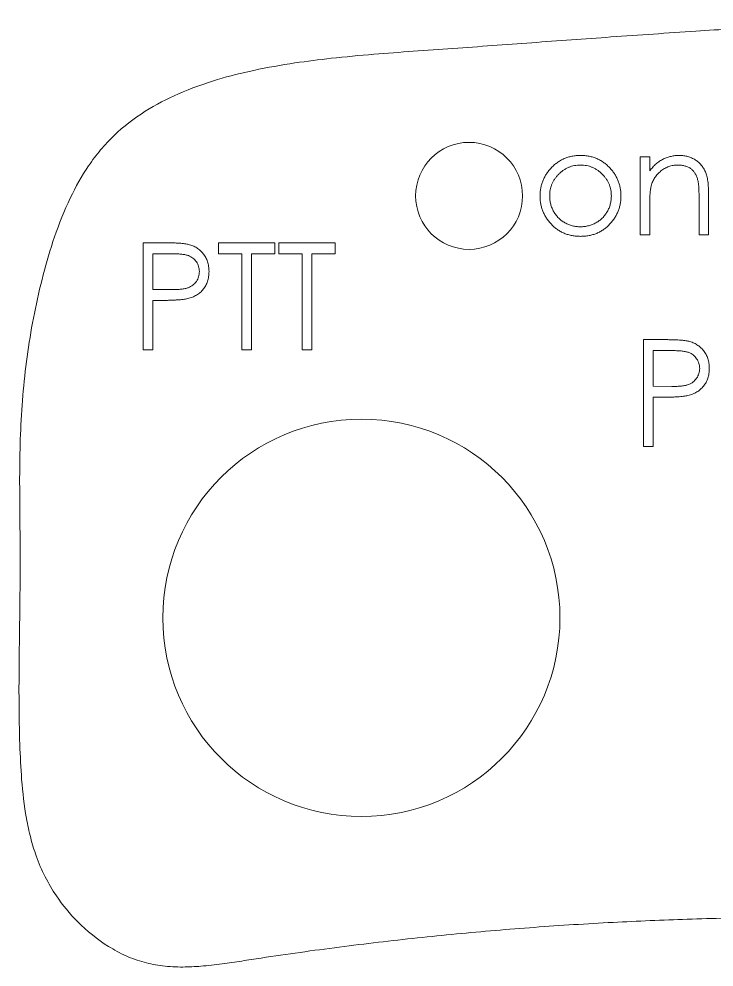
# Model space of a CAD drawing. Header units: millimetres. Extents: x -29.7 to 29.7, y -13.4 to 17.6.
# Drawn here: x -29.74 to -6.98, y -13.39 to 17.63 of the extents above; entities that cross this region are included whole.
import ezdxf

# ---------------------------------------------------------------- set-up
doc = ezdxf.new("R2010")
doc.units = ezdxf.units.MM

msp = doc.modelspace()

# ---------------------------------------------------------------- linework, layer by layer
at = {"color": 7, "linetype": 'Continuous', "lineweight": 15}
for p, q in [((-9.403, 13.119), (-9.089, 13.119)), ((-9.403, 10.562), (-9.403, 13.119)), ((-9.089, 13.119), (-9.089, 12.658)), ((-7.159, 11.868), (-7.159, 10.562)), ((-9.089, 11.487), (-9.089, 10.562)), ((-7.473, 10.562), (-7.473, 11.765)), ((-9.089, 10.562), (-9.403, 10.562)), ((-7.159, 10.562), (-7.473, 10.562)), ((-25.672, 10.306), (-24.986, 10.306)), ((-25.672, 6.806), (-25.672, 10.306)), ((-23.204, 10.306), (-21.364, 10.306)), ((-23.204, 9.947), (-23.204, 10.306)), ((-21.364, 10.306), (-21.364, 9.947)), ((-21.23, 10.306), (-19.39, 10.306)), ((-21.23, 9.947), (-21.23, 10.306)), ((-19.39, 10.306), (-19.39, 9.947)), ((-25.358, 9.947), (-25.358, 8.781)), ((-24.718, 9.947), (-25.358, 9.947)), ((-22.441, 9.947), (-23.204, 9.947)), ((-22.441, 6.806), (-22.441, 9.947)), ((-22.127, 9.947), (-22.127, 6.806)), ((-21.364, 9.947), (-22.127, 9.947)), ((-20.467, 9.947), (-21.23, 9.947)), ((-20.467, 6.806), (-20.467, 9.947)), ((-20.153, 9.947), (-20.153, 6.806)), ((-19.39, 9.947), (-20.153, 9.947)), ((-25.358, 8.781), (-24.745, 8.773)), ((-25.358, 8.422), (-25.358, 6.806)), ((-25.108, 8.422), (-25.358, 8.422)), ((-9.293, 7.138), (-8.607, 7.138)), ((-9.293, 3.638), (-9.293, 7.138)), ((-25.358, 6.806), (-25.672, 6.806)), ((-22.127, 6.806), (-22.441, 6.806)), ((-20.153, 6.806), (-20.467, 6.806)), ((-8.979, 6.779), (-8.979, 5.612)), ((-8.339, 6.779), (-8.979, 6.779)), ((-8.979, 5.612), (-8.366, 5.604)), ((-8.979, 5.253), (-8.979, 3.638)), ((-8.729, 5.253), (-8.979, 5.253)), ((-8.979, 3.638), (-9.293, 3.638))]:
    msp.add_line(p, q, dxfattribs=at)
for centre, radius in [((-15.002, 11.842), 1.75), ((-18.528, -1.962), 6.5)]:
    msp.add_circle(centre, radius, dxfattribs=at)
for points, knots in [([(0, 17.629), (-0.422, 17.612), (-1.272, 17.579), (-2.557, 17.519), (-3.863, 17.453), (-5.54, 17.359), (-7.708, 17.223), (-10.296, 17.045), (-12.948, 16.852), (-15.104, 16.694), (-16.829, 16.573), (-18.157, 16.475), (-19.449, 16.355), (-20.762, 16.191), (-22.006, 15.972), (-23.287, 15.653), (-24.489, 15.225), (-25.645, 14.627), (-26.49, 13.981), (-27.08, 13.35), (-27.581, 12.682), (-28.107, 11.733), (-28.585, 10.529), (-28.958, 9.261), (-29.342, 7.589), (-29.641, 5.474), (-29.725, 3.349), (-29.715, 1.866), (-29.708, 1.018), (-29.699, 0.259), (-29.702, -0.8), (-29.718, -2.072), (-29.737, -3.433), (-29.742, -4.748), (-29.721, -6.022), (-29.661, -7.297), (-29.547, -8.32), (-29.368, -9.153), (-29.173, -9.795), (-28.901, -10.435), (-28.465, -11.174), (-27.8, -11.977), (-27.005, -12.622), (-26.248, -13.029), (-25.651, -13.247), (-25.023, -13.366), (-24.398, -13.396), (-23.745, -13.362), (-23.104, -13.288), (-22.448, -13.19), (-21.599, -13.057), (-20.108, -12.842), (-17.978, -12.567), (-15.422, -12.294), (-12.86, -12.078), (-10.34, -11.92), (-7.828, -11.814), (-5.303, -11.756), (-2.683, -11.737), (-0.905, -11.76), (0, -11.771)], [0, 0, 0, 0, 0.01536, 0.030974, 0.046844, 0.062969, 0.092111, 0.125923, 0.1574, 0.188877, 0.204616, 0.220355, 0.237352, 0.251861, 0.268484, 0.283327, 0.299857, 0.314807, 0.330573, 0.338282, 0.34619, 0.360916, 0.377595, 0.393272, 0.408977, 0.440015, 0.470867, 0.4863, 0.494019, 0.501738, 0.513903, 0.532596, 0.548024, 0.563455, 0.580478, 0.594375, 0.609925, 0.617893, 0.625348, 0.634318, 0.643156, 0.656487, 0.672071, 0.680056, 0.687686, 0.695103, 0.703235, 0.710388, 0.718897, 0.726718, 0.73454, 0.750181, 0.78155, 0.812714, 0.843753, 0.875134, 0.904631, 0.935268, 0.967054, 1, 1, 1, 1]), ([(-12.328, 12.741), (-12.296, 12.775), (-12.232, 12.842), (-12.124, 12.927), (-12.012, 13.001), (-11.892, 13.061), (-11.766, 13.107), (-11.634, 13.14), (-11.496, 13.161), (-11.401, 13.163), (-11.353, 13.164)], [0, 0, 0, 0, 0.128498, 0.252713, 0.374819, 0.496436, 0.617911, 0.741288, 0.8687, 1, 1, 1, 1]), ([(-11.353, 13.164), (-11.305, 13.163), (-11.211, 13.161), (-11.074, 13.14), (-10.942, 13.107), (-10.816, 13.062), (-10.698, 13.001), (-10.585, 12.929), (-10.478, 12.843), (-10.414, 12.777), (-10.382, 12.743)], [0, 0, 0, 0, 0.131751, 0.258332, 0.382134, 0.503804, 0.624693, 0.746871, 0.871514, 1, 1, 1, 1]), ([(-9.089, 12.658), (-9.055, 12.7), (-8.99, 12.781), (-8.882, 12.888), (-8.767, 12.976), (-8.647, 13.046), (-8.522, 13.099), (-8.391, 13.137), (-8.255, 13.16), (-8.162, 13.163), (-8.116, 13.164)], [0, 0, 0, 0, 0.140976, 0.273569, 0.398988, 0.51993, 0.63811, 0.756589, 0.87686, 1, 1, 1, 1]), ([(-8.116, 13.164), (-8.068, 13.163), (-7.976, 13.159), (-7.841, 13.132), (-7.715, 13.086), (-7.598, 13.023), (-7.493, 12.944), (-7.401, 12.853), (-7.324, 12.747), (-7.273, 12.65), (-7.239, 12.563), (-7.218, 12.489), (-7.2, 12.406), (-7.185, 12.315), (-7.174, 12.215), (-7.166, 12.107), (-7.16, 11.99), (-7.159, 11.91), (-7.159, 11.868)], [0, 0, 0, 0, 0.0772404, 0.1511781, 0.223488, 0.2955426, 0.3669763, 0.4371305, 0.5070436, 0.5785597, 0.6166135, 0.6587562, 0.7044912, 0.7548031, 0.8093316, 0.8682745, 0.9320729, 1, 1, 1, 1]), ([(-12.679, 11.834), (-12.677, 11.876), (-12.675, 11.961), (-12.659, 12.086), (-12.632, 12.207), (-12.593, 12.323), (-12.543, 12.434), (-12.483, 12.542), (-12.411, 12.645), (-12.356, 12.709), (-12.328, 12.741)], [0, 0, 0, 0, 0.128919, 0.255238, 0.378679, 0.501088, 0.622714, 0.746241, 0.871589, 1, 1, 1, 1]), ([(-11.355, 12.85), (-11.389, 12.849), (-11.456, 12.847), (-11.554, 12.833), (-11.649, 12.81), (-11.741, 12.777), (-11.828, 12.735), (-11.912, 12.683), (-11.993, 12.623), (-12.068, 12.553), (-12.137, 12.477), (-12.198, 12.397), (-12.249, 12.312), (-12.292, 12.224), (-12.324, 12.131), (-12.347, 12.035), (-12.362, 11.934), (-12.363, 11.866), (-12.364, 11.831)], [0, 0, 0, 0, 0.063846, 0.126044, 0.187165, 0.247399, 0.30838, 0.36978, 0.432584, 0.497641, 0.562401, 0.625557, 0.687332, 0.748313, 0.809791, 0.871768, 0.934836, 1, 1, 1, 1]), ([(-10.345, 11.831), (-10.346, 11.866), (-10.348, 11.934), (-10.363, 12.035), (-10.386, 12.131), (-10.418, 12.224), (-10.46, 12.312), (-10.513, 12.396), (-10.573, 12.478), (-10.643, 12.553), (-10.718, 12.623), (-10.799, 12.683), (-10.883, 12.735), (-10.97, 12.778), (-11.061, 12.81), (-11.156, 12.833), (-11.254, 12.847), (-11.321, 12.849), (-11.355, 12.85)], [0, 0, 0, 0, 0.065185, 0.128274, 0.19027, 0.251768, 0.312769, 0.374793, 0.43797, 0.503047, 0.568125, 0.63095, 0.692369, 0.752973, 0.813641, 0.874355, 0.936573, 1, 1, 1, 1]), ([(-10.382, 12.743), (-10.354, 12.711), (-10.298, 12.647), (-10.227, 12.543), (-10.166, 12.436), (-10.117, 12.324), (-10.078, 12.208), (-10.051, 12.087), (-10.034, 11.962), (-10.032, 11.877), (-10.031, 11.834)], [0, 0, 0, 0, 0.128157, 0.253834, 0.376506, 0.498534, 0.621368, 0.744565, 0.870634, 1, 1, 1, 1]), ([(-8.17, 12.85), (-8.196, 12.85), (-8.246, 12.849), (-8.32, 12.839), (-8.392, 12.824), (-8.462, 12.803), (-8.53, 12.774), (-8.596, 12.742), (-8.66, 12.701), (-8.721, 12.656), (-8.779, 12.606), (-8.832, 12.553), (-8.88, 12.497), (-8.923, 12.438), (-8.96, 12.376), (-8.992, 12.311), (-9.02, 12.243), (-9.034, 12.196), (-9.04, 12.173)], [0, 0, 0, 0, 0.063986, 0.126627, 0.188984, 0.25023, 0.312351, 0.374574, 0.438148, 0.50292, 0.567974, 0.630771, 0.692935, 0.754398, 0.815218, 0.876117, 0.938015, 1, 1, 1, 1]), ([(-7.511, 12.347), (-7.521, 12.386), (-7.542, 12.463), (-7.592, 12.567), (-7.656, 12.655), (-7.734, 12.727), (-7.825, 12.783), (-7.929, 12.822), (-8.046, 12.846), (-8.128, 12.849), (-8.17, 12.85)], [0, 0, 0, 0, 0.13552, 0.260833, 0.378476, 0.493178, 0.609281, 0.729981, 0.859261, 1, 1, 1, 1]), ([(-9.04, 12.173), (-9.044, 12.156), (-9.053, 12.118), (-9.062, 12.056), (-9.071, 11.985), (-9.078, 11.904), (-9.082, 11.813), (-9.087, 11.713), (-9.088, 11.603), (-9.089, 11.526), (-9.089, 11.487)], [0, 0, 0, 0, 0.076995, 0.167615, 0.271052, 0.38946, 0.520843, 0.666399, 0.826094, 1, 1, 1, 1]), ([(-7.473, 11.765), (-7.474, 11.8), (-7.474, 11.866), (-7.475, 11.962), (-7.478, 12.048), (-7.482, 12.126), (-7.488, 12.194), (-7.494, 12.253), (-7.501, 12.303), (-7.508, 12.333), (-7.511, 12.347)], [0, 0, 0, 0, 0.17885, 0.34211, 0.489826, 0.623254, 0.74008, 0.841483, 0.928908, 1, 1, 1, 1]), ([(-11.353, 10.517), (-11.401, 10.518), (-11.495, 10.52), (-11.631, 10.539), (-11.761, 10.57), (-11.885, 10.614), (-12.002, 10.669), (-12.112, 10.737), (-12.215, 10.818), (-12.31, 10.91), (-12.396, 11.01), (-12.472, 11.115), (-12.536, 11.225), (-12.588, 11.339), (-12.629, 11.456), (-12.657, 11.579), (-12.676, 11.705), (-12.678, 11.79), (-12.679, 11.834)], [0, 0, 0, 0, 0.068742, 0.134635, 0.198324, 0.260825, 0.322714, 0.384555, 0.446913, 0.510958, 0.574931, 0.636685, 0.697483, 0.757134, 0.816966, 0.876818, 0.937663, 1, 1, 1, 1]), ([(-12.364, 11.831), (-12.363, 11.787), (-12.36, 11.698), (-12.334, 11.567), (-12.29, 11.441), (-12.232, 11.322), (-12.158, 11.211), (-12.072, 11.113), (-11.973, 11.027), (-11.864, 10.957), (-11.745, 10.9), (-11.62, 10.861), (-11.489, 10.835), (-11.4, 10.832), (-11.355, 10.831)], [0, 0, 0, 0, 0.084733, 0.168179, 0.251488, 0.335841, 0.419834, 0.502345, 0.583649, 0.665931, 0.748717, 0.831047, 0.91441, 1, 1, 1, 1]), ([(-11.355, 10.831), (-11.31, 10.832), (-11.22, 10.835), (-11.09, 10.861), (-10.965, 10.901), (-10.847, 10.957), (-10.737, 11.028), (-10.638, 11.112), (-10.552, 11.211), (-10.479, 11.322), (-10.419, 11.441), (-10.376, 11.567), (-10.35, 11.698), (-10.347, 11.787), (-10.345, 11.831)], [0, 0, 0, 0, 0.0856057, 0.1689833, 0.2509076, 0.3337081, 0.416005, 0.4976596, 0.5798933, 0.6639023, 0.7484663, 0.8317909, 0.9152519, 1, 1, 1, 1]), ([(-10.031, 11.834), (-10.032, 11.79), (-10.034, 11.705), (-10.052, 11.579), (-10.081, 11.456), (-10.122, 11.339), (-10.174, 11.225), (-10.238, 11.115), (-10.314, 11.01), (-10.4, 10.91), (-10.495, 10.818), (-10.598, 10.738), (-10.707, 10.669), (-10.824, 10.613), (-10.947, 10.57), (-11.077, 10.539), (-11.213, 10.52), (-11.306, 10.518), (-11.353, 10.517)], [0, 0, 0, 0, 0.062416, 0.123337, 0.183265, 0.243172, 0.302898, 0.363774, 0.425605, 0.489659, 0.553785, 0.616222, 0.677854, 0.739517, 0.802097, 0.865866, 0.931508, 1, 1, 1, 1]), ([(-24.986, 10.306), (-24.939, 10.306), (-24.848, 10.306), (-24.718, 10.303), (-24.601, 10.299), (-24.495, 10.294), (-24.401, 10.287), (-24.32, 10.278), (-24.25, 10.268), (-24.208, 10.258), (-24.189, 10.254)], [0, 0, 0, 0, 0.1769558, 0.3390551, 0.4863182, 0.6187809, 0.7356188, 0.8387425, 0.9264571, 1, 1, 1, 1]), ([(-24.189, 10.254), (-24.164, 10.247), (-24.117, 10.234), (-24.048, 10.208), (-23.982, 10.177), (-23.92, 10.141), (-23.861, 10.1), (-23.806, 10.055), (-23.754, 10.004), (-23.705, 9.949), (-23.661, 9.889), (-23.623, 9.826), (-23.591, 9.758), (-23.564, 9.688), (-23.544, 9.613), (-23.529, 9.534), (-23.52, 9.452), (-23.519, 9.396), (-23.518, 9.368)], [0, 0, 0, 0, 0.062481, 0.12349, 0.183411, 0.243153, 0.302127, 0.36171, 0.421842, 0.482932, 0.544552, 0.605681, 0.66768, 0.729984, 0.794551, 0.860346, 0.928907, 1, 1, 1, 1]), ([(-23.832, 9.366), (-23.834, 9.394), (-23.836, 9.45), (-23.855, 9.532), (-23.886, 9.61), (-23.93, 9.683), (-23.982, 9.75), (-24.044, 9.807), (-24.113, 9.853), (-24.178, 9.883), (-24.236, 9.901), (-24.286, 9.914), (-24.342, 9.924), (-24.405, 9.933), (-24.474, 9.94), (-24.55, 9.944), (-24.632, 9.947), (-24.688, 9.947), (-24.718, 9.947)], [0, 0, 0, 0, 0.0700438, 0.1392383, 0.2081975, 0.2791734, 0.3499868, 0.4183538, 0.4876096, 0.5574111, 0.5953302, 0.6379641, 0.6859128, 0.7381852, 0.7961026, 0.8585165, 0.9266577, 1, 1, 1, 1]), ([(-24.745, 8.773), (-24.715, 8.773), (-24.658, 8.773), (-24.574, 8.777), (-24.497, 8.782), (-24.426, 8.788), (-24.361, 8.798), (-24.302, 8.807), (-24.25, 8.821), (-24.189, 8.84), (-24.12, 8.872), (-24.046, 8.918), (-23.984, 8.977), (-23.929, 9.044), (-23.886, 9.118), (-23.855, 9.197), (-23.836, 9.28), (-23.834, 9.337), (-23.832, 9.366)], [0, 0, 0, 0, 0.072538, 0.140034, 0.202496, 0.260575, 0.313228, 0.361583, 0.404878, 0.444127, 0.5164, 0.586507, 0.655085, 0.724384, 0.793974, 0.861638, 0.930111, 1, 1, 1, 1]), ([(-23.518, 9.368), (-23.519, 9.339), (-23.52, 9.283), (-23.529, 9.2), (-23.543, 9.121), (-23.563, 9.047), (-23.59, 8.976), (-23.622, 8.909), (-23.66, 8.845), (-23.703, 8.786), (-23.752, 8.732), (-23.805, 8.681), (-23.863, 8.635), (-23.925, 8.594), (-23.992, 8.559), (-24.063, 8.527), (-24.138, 8.5), (-24.19, 8.486), (-24.217, 8.479)], [0, 0, 0, 0, 0.070119, 0.137192, 0.202016, 0.264631, 0.326117, 0.38601, 0.445812, 0.505298, 0.564633, 0.624283, 0.683902, 0.743953, 0.805388, 0.868388, 0.933084, 1, 1, 1, 1]), ([(-24.217, 8.479), (-24.239, 8.475), (-24.287, 8.464), (-24.366, 8.453), (-24.458, 8.443), (-24.563, 8.436), (-24.681, 8.43), (-24.811, 8.425), (-24.955, 8.422), (-25.055, 8.422), (-25.108, 8.422)], [0, 0, 0, 0, 0.075173, 0.164746, 0.268017, 0.385912, 0.517789, 0.663691, 0.824413, 1, 1, 1, 1]), ([(-8.607, 7.138), (-8.559, 7.138), (-8.469, 7.137), (-8.339, 7.134), (-8.221, 7.13), (-8.116, 7.125), (-8.022, 7.118), (-7.94, 7.109), (-7.871, 7.099), (-7.829, 7.089), (-7.809, 7.085)], [0, 0, 0, 0, 0.1769558, 0.3390551, 0.4863182, 0.6187809, 0.7356188, 0.8387425, 0.9264571, 1, 1, 1, 1]), ([(-7.809, 7.085), (-7.785, 7.078), (-7.737, 7.065), (-7.669, 7.039), (-7.603, 7.008), (-7.541, 6.973), (-7.482, 6.931), (-7.427, 6.886), (-7.375, 6.835), (-7.326, 6.78), (-7.282, 6.721), (-7.244, 6.657), (-7.212, 6.59), (-7.185, 6.519), (-7.165, 6.444), (-7.15, 6.365), (-7.141, 6.283), (-7.14, 6.227), (-7.139, 6.199)], [0, 0, 0, 0, 0.062481, 0.12349, 0.183411, 0.243153, 0.302127, 0.36171, 0.421842, 0.482932, 0.544552, 0.605681, 0.66768, 0.729984, 0.794551, 0.860346, 0.928907, 1, 1, 1, 1]), ([(-7.453, 6.197), (-7.455, 6.225), (-7.457, 6.281), (-7.476, 6.363), (-7.507, 6.442), (-7.551, 6.515), (-7.603, 6.581), (-7.665, 6.638), (-7.734, 6.685), (-7.799, 6.714), (-7.857, 6.733), (-7.907, 6.745), (-7.963, 6.755), (-8.026, 6.764), (-8.095, 6.771), (-8.171, 6.776), (-8.253, 6.778), (-8.309, 6.779), (-8.339, 6.779)], [0, 0, 0, 0, 0.070044, 0.139238, 0.208197, 0.279173, 0.349987, 0.418354, 0.48761, 0.557411, 0.59533, 0.637964, 0.685913, 0.738185, 0.796103, 0.858517, 0.926658, 1, 1, 1, 1]), ([(-8.366, 5.604), (-8.336, 5.604), (-8.279, 5.604), (-8.195, 5.608), (-8.118, 5.613), (-8.047, 5.619), (-7.982, 5.629), (-7.923, 5.639), (-7.871, 5.653), (-7.81, 5.671), (-7.741, 5.703), (-7.667, 5.75), (-7.605, 5.809), (-7.55, 5.875), (-7.507, 5.949), (-7.476, 6.028), (-7.457, 6.111), (-7.455, 6.169), (-7.453, 6.197)], [0, 0, 0, 0, 0.072538, 0.140034, 0.202496, 0.260575, 0.313228, 0.361583, 0.404878, 0.444127, 0.5164, 0.586507, 0.655085, 0.724384, 0.793974, 0.861638, 0.930111, 1, 1, 1, 1]), ([(-7.139, 6.199), (-7.14, 6.17), (-7.14, 6.114), (-7.15, 6.031), (-7.164, 5.953), (-7.184, 5.878), (-7.211, 5.807), (-7.243, 5.74), (-7.281, 5.677), (-7.324, 5.618), (-7.373, 5.563), (-7.426, 5.512), (-7.484, 5.467), (-7.546, 5.425), (-7.613, 5.39), (-7.684, 5.358), (-7.759, 5.332), (-7.811, 5.318), (-7.838, 5.31)], [0, 0, 0, 0, 0.070119, 0.137192, 0.202016, 0.264631, 0.326117, 0.38601, 0.445812, 0.505298, 0.564633, 0.624283, 0.683902, 0.743953, 0.805388, 0.868388, 0.933084, 1, 1, 1, 1]), ([(-7.838, 5.31), (-7.859, 5.306), (-7.908, 5.296), (-7.987, 5.284), (-8.079, 5.274), (-8.184, 5.267), (-8.302, 5.261), (-8.432, 5.256), (-8.576, 5.253), (-8.676, 5.253), (-8.729, 5.253)], [0, 0, 0, 0, 0.075173, 0.164746, 0.268017, 0.385912, 0.517789, 0.663691, 0.824413, 1, 1, 1, 1])]:
    msp.add_open_spline(points, degree=3, knots=knots, dxfattribs=at)

doc.saveas('drawing.dxf')
